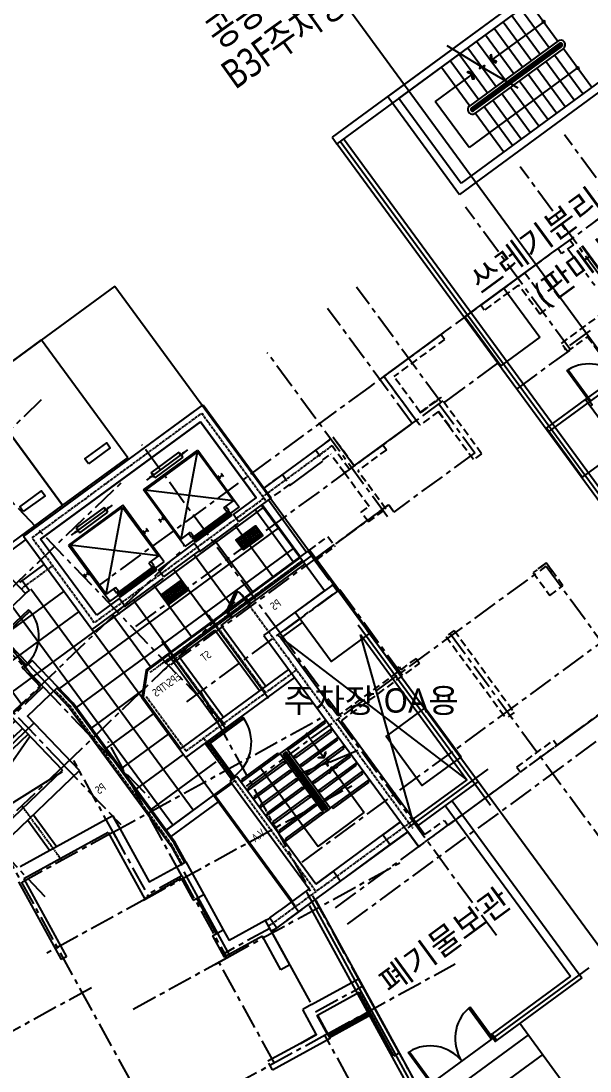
# Model space of a CAD drawing. Header units: millimetres. Extents: x 75184266 to 76346726, y -35077925 to -33679385.
# Drawn here: x 75402959 to 75417020, y -34613027 to -34587089 of the extents above; entities that cross this region are included whole.
import ezdxf
from ezdxf.enums import TextEntityAlignment as Align

# ---------------------------------------------------------------- set-up
doc = ezdxf.new("R2010")
doc.units = ezdxf.units.MM
doc.header["$LTSCALE"] = 50
doc.header["$MEASUREMENT"] = 0
for name, pattern in [('ACAD_ISO10W100', [18.5, 12, -3, 0.5, -3]), ('CENTER', [2, 1.25, -0.25, 0.25, -0.25]), ('HIDDEN2', [0.1875, 0.125, -0.0625]), ('XR-지하3층$0$H', [1.3, 0.8, -0.5])]:
    doc.linetypes.add(name, pattern=pattern)
doc.layers.get('0').update_dxf_attribs({"linetype": 'CONTINUOUS'})
for name, color, linetype in [('a-door', 6, 'CONTINUOUS'), ('CEN', 1, 'CENTER'), ('CON', 2, 'CONTINUOUS'), ('DOOR', 7, 'CONTINUOUS'), ('HD', 7, 'CONTINUOUS'), ('open', 1, 'ACAD_ISO10W100'), ('W1', 3, 'CONTINUOUS'), ('XR-지하3층$0$1712-PL$0$DOOR', 4, 'CONTINUOUS'), ('XR-지하3층$0$a-door', 6, 'CONTINUOUS'), ('XR-지하3층$0$A-주차', 9, 'CONTINUOUS'), ('XR-지하3층$0$AA-XXXX-SYMB', 7, 'CONTINUOUS'), ('XR-지하3층$0$CON', 2, 'CONTINUOUS')]:
    doc.layers.add(name, color=color, linetype=linetype)
doc.layers.add('건축', color=8, linetype='CONTINUOUS', plot=False)
doc.styles.add('ANU-TEXT 0', font='', dxfattribs={"width": 0.8})
doc.styles.add('XR-지하3층$0$맑은고딕', font='')
doc.styles.add('XR-지하3층$0$울릉도m', font='')
doc.styles.get('ANU-TEXT 0').set_extended_font_data('Malgun Gothic')
doc.styles.get('XR-지하3층$0$맑은고딕').set_extended_font_data('Malgun Gothic')
doc.styles.get('XR-지하3층$0$울릉도m').set_extended_font_data('Malgun Gothic')

# ---------------------------------------------------------------- blocks, each defined once
blk = doc.blocks.new('XR-지하3층$0$A$C73B52ADF')
at = {"layer": 'XR-지하3층$0$A-주차', "elevation": 0}
for points in [[(-2038, 2466), (-38, 2466), (-38, -1134), (-2038, -1134)], [(-1166, 2021), (-1166, 1871), (-1832, 1871), (-1832, 2021)]]:
    blk.add_lwpolyline(points, close=True, dxfattribs=at)
blk = doc.blocks.new('XR-지하3층$0$A$C5E3F3FAC')
at = {"layer": 'XR-지하3층$0$a-door'}
for p, q in [((90, 950), (50, 950)), ((50, 950), (50, 0)), ((90, 0), (90, 950)), ((1910, 950), (1950, 950)), ((1910, 0), (1910, 950)), ((1950, 950), (1950, 0)), ((50, 0), (90, 0)), ((1950, 0), (1910, 0))]:
    blk.add_line(p, q, dxfattribs=at)
at = {"layer": 'XR-지하3층$0$a-door', "color": 6}
for points in [[(0, 850), (0, 1050), (50, 1050), (50, 850)], [(2000, 850), (2000, 1050), (1950, 1050), (1950, 850)]]:
    blk.add_lwpolyline(points, close=True, dxfattribs=at)
at = {"layer": 'XR-지하3층$0$a-door', "color": 7}
for centre, start, end in [((-2, 999), 275.2502, 357.2138), ((2002, 999), 182.7862, 264.7498)]:
    blk.add_arc(centre, 1003, start, end, dxfattribs=at)
blk = doc.blocks.new('XR-지하3층$0$점형블럭')
at = {"layer": 'XR-지하3층$0$AA-XXXX-SYMB', "color": 9, "ltscale": 5}
for p, q in [((300, 300), (0, 300)), ((0, 300), (0, 0)), ((300, 300), (300, 0)), ((300, 0), (0, 0))]:
    blk.add_line(p, q, dxfattribs=at)
at = {"layer": 'XR-지하3층$0$AA-XXXX-SYMB', "color": 9, "ltscale": 2}
for centre in [(30, 270), (90, 270), (150, 270), (210, 270), (270, 270), (30, 210), (30, 150), (30, 90), (30, 30), (90, 210), (90, 150), (90, 90), (90, 30), (150, 210), (150, 150), (150, 90), (150, 30), (210, 210), (210, 150), (210, 90), (210, 30), (270, 210), (270, 150), (270, 90), (270, 30)]:
    blk.add_circle(centre, 20, dxfattribs=at)
blk = doc.blocks.new('2P-Dr204')
at = {"color": 0}
for p, q in [((29, 50), (29, 955)), ((65, 50), (65, 956)), ((29, 50), (0, 50)), ((0, 50), (0, -50)), ((29, 14), (29, 50)), ((65, 50), (29, 50)), ((50, 14), (29, 14)), ((50, -50), (50, 14)), ((950, 14), (950, -50)), ((971, 14), (950, 14)), ((971, 14), (950, 14)), ((971, 50), (971, 14)), ((1000, 50), (971, 50)), ((1000, -50), (1000, 50)), ((50, -50), (0, -50)), ((1000, -50), (950, -50))]:
    blk.add_line(p, q, dxfattribs=at)
blk.add_arc((65, 50), 906, 0, 92.2294, dxfattribs=at)
blk = doc.blocks.new('A$C3C7850DE')
at = {"layer": 'CON', "ltscale": 100}
for p, q in [((-9, 7422), (-9, 222)), ((-9, 7422), (191, 7422)), ((191, 7422), (191, 422)), ((1191, 7422), (1191, 7222, 0)), ((1191, 7422), (2991, 7422)), ((2991, 7422), (2991, 222)), ((1191, 7222), (2791, 7222)), ((2791, 7222), (2791, 5922)), ((1191, 5922), (2791, 5922)), ((1191, 5922, 0), (1191, 5722, 0)), ((1191, 5722), (2791, 5722)), ((2791, 5722), (2791, 422)), ((191, 422), (2791, 422)), ((-9, 222), (2991, 222))]:
    blk.add_line(p, q, dxfattribs=at)
at = {"layer": 'HD', "ltscale": 10}
for p, q in [((191, 4422), (1376, 4422)), ((783, 4422), (783, 2802)), ((1376, 4422), (1376, 1722)), ((1476, 4422), (1446, 4422)), ((1446, 1722), (1446, 4422)), ((1476, 4422), (1476, 1722)), ((1506, 4422), (1476, 4422)), ((1506, 4422), (1506, 1722)), ((1506, 4422), (1536, 4422)), ((1536, 1722), (1536, 4422)), ((1606, 4422), (1606, 1722)), ((1606, 4422), (2791, 4422)), ((2198, 4422), (2198, 1097)), ((191, 4152), (1376, 4152)), ((1476, 4152), (1446, 4152)), ((1536, 4152), (1506, 4152)), ((2791, 4152), (1606, 4152)), ((191, 3882), (1376, 3882)), ((1476, 3882), (1446, 3882)), ((1536, 3882), (1506, 3882)), ((2791, 3882), (1606, 3882)), ((191, 3612), (1376, 3612)), ((1476, 3612), (1446, 3612)), ((1536, 3612), (1506, 3612)), ((2791, 3612), (1606, 3612)), ((191, 3342), (1376, 3342)), ((1476, 3342), (1446, 3342)), ((1536, 3342), (1506, 3342)), ((2791, 3342), (1606, 3342)), ((191, 3072), (1376, 3072)), ((1476, 3072), (1446, 3072)), ((1536, 3072), (1506, 3072)), ((2791, 3072), (1606, 3072)), ((191, 2802), (1376, 2802)), ((1476, 2802), (1446, 2802)), ((1536, 2802), (1506, 2802)), ((2791, 2802), (1606, 2802)), ((191, 2532), (1376, 2532)), ((1476, 2532), (1446, 2532)), ((1536, 2532), (1506, 2532)), ((2791, 2532), (1606, 2532)), ((191, 2262), (1376, 2262)), ((783, 2262), (783, 1097)), ((1476, 2262), (1446, 2262)), ((1536, 2262), (1506, 2262)), ((2791, 2262), (1606, 2262)), ((191, 1992), (1376, 1992)), ((1476, 1992), (1446, 1992)), ((1536, 1992), (1506, 1992)), ((2791, 1992), (1606, 1992)), ((191, 1722), (1376, 1722)), ((1476, 1722), (1446, 1722)), ((1506, 1722), (1476, 1722)), ((1536, 1722), (1506, 1722)), ((2791, 1722), (1606, 1722)), ((2198, 1097), (783, 1097))]:
    blk.add_line(p, q, dxfattribs=at)
blk.add_lwpolyline([(-159, 2141), (734, 2513), (779, 2461), (788, 2602), (833, 2551), (1726, 2943)], dxfattribs=at)
for points in [[(663, 2870), (783, 2802), (904, 2871), (886, 2900), (783, 2841), (680, 2900)], [(663, 2193), (783, 2262), (904, 2193), (886, 2163), (783, 2222), (680, 2164)]]:
    blk.add_lwpolyline(points, close=True, dxfattribs=at)
for centre in [(783, 4422), (783, 4422), (2198, 4422), (2198, 4422)]:
    blk.add_circle(centre, 30, dxfattribs=at)
for centre, radius, start, end in [((1491, 4422), 115, 0, 180), ((1491, 4422), 45, 0, 180), ((1491, 1722), 115, 180, 0), ((1491, 1722), 45, 180, 0)]:
    blk.add_arc(centre, radius, start, end, dxfattribs=at)
at = {"layer": 'open', "ltscale": 0.5}
for p, q in [((2191, 7222), (2791, 5922)), ((2191, 5922), (2791, 7222))]:
    blk.add_line(p, q, dxfattribs=at)
at = {"layer": 'W1', "ltscale": 100}
for p, q in [((2091, 7222), (2091, 5922)), ((2191, 7222), (2191, 5922))]:
    blk.add_line(p, q, dxfattribs=at)
at = {"layer": 'DOOR', "extrusion": (-1.015e-13, 9.27e-13, -1), "zscale": -1, "rotation": 180.0000577049292}
for p in [(-191, 7372, 0), (-191, 5872, 0)]:
    blk.add_blockref('2P-Dr204', p, dxfattribs=at)
blk = doc.blocks.new('XR-지하3층$0$1712-PL$0$FSD1000')
at = {"layer": 'XR-지하3층$0$1712-PL$0$DOOR', "color": 9}
for p, q in [((25, -101, 0), (865, -101, 0)), ((40, -146, 0), (850, -146, 0))]:
    blk.add_line(p, q, dxfattribs=at)
at = {"layer": 'XR-지하3층$0$1712-PL$0$DOOR', "elevation": 0}
for points in [[(25, 739), (25, -101), (70, -101), (70, 739)], [(-5, -251), (-5, -101), (25, -101), (25, -146), (40, -146), (40, -251)], [(895, -251), (895, -101), (865, -101), (865, -146), (850, -146), (850, -251)]]:
    blk.add_lwpolyline(points, close=True, dxfattribs=at)
at = {"layer": 'XR-지하3층$0$1712-PL$0$DOOR', "color": 9}
blk.add_arc((25, -101, 0), 840, 360, 86.9291, dxfattribs=at)
blk = doc.blocks.new('*U130')
at = {"layer": 'a-door', "color": 9}
for p, q in [((30, 0), (570, 0)), ((45, -40), (555, -40)), ((45, -210), (555, -210))]:
    blk.add_line(p, q, dxfattribs=at)
at = {"layer": 'a-door'}
for points in [[(498, 270), (518, 235), (50, -35), (30, 0)], [(0, -210), (0, 0), (30, 0), (30, -40), (45, -40), (45, -210), (45, -210), (45, -210)], [(570, 0), (570, -40), (555, -40), (555, -210), (555, -210), (555, -210), (600, -210), (600, 0)]]:
    blk.add_lwpolyline(points, close=True, dxfattribs=at)
blk.add_arc((30, 0), 540, 0, 30, dxfattribs=at)
blk = doc.blocks.new('XR-지하3층$0$기둥 0620')
at = {"layer": 'XR-지하3층$0$CON', "ltscale": 0.5}
blk.add_lwpolyline([(-600, 0), (600, 0), (600, 1500), (-600, 1500)], close=True, dxfattribs=at)

msp = doc.modelspace()

# ---------------------------------------------------------------- hatches: boundary and pattern name
at = {"layer": '건축', "ltscale": 100}
h = msp.add_hatch(dxfattribs=at)
h.set_pattern_fill('NET', color=256, scale=5000, angle=36.25067)
h.set_pattern_definition([(216.265, (75407715.4, -34606216.7), (369.702, -503.93), []), (306.265, (75407715.4, -34606216.7), (503.93, 369.702), [])])
h.paths.add_polyline_path([(75408902.1, -34599045.6), (75404709.6, -34602121.3), (75403708.9, -34600757.2), (75403121.8, -34601188), (75402333.7, -34601942.8), (75402543.4, -34602161.7), (75402326.7, -34602369.2), (75402082.8, -34602114.5), (75397107.1, -34606879.7), (75398764.9, -34608615.1), (75402995.3, -34604563.6), (75402697.7, -34604252.8), (75403445.1, -34603536.9), (75403661.8, -34603329.4), (75404247, -34603940.4), (75406546.3, -34607074.4), (75408150.8, -34605897.3), (75407467.6, -34604966), (75407032.2, -34605285.4), (75405944.2, -34603802.5), (75406048.6, -34603123.5), (75409849.6, -34600334.9)])
at = {"layer": '건축'}
h = msp.add_hatch(dxfattribs=at)
h.set_pattern_fill('ANSI31', color=256, scale=350, angle=-61.23487, style=0)
h.set_pattern_definition([(343.76512965, (68083838.6, 47151368.178), (12.23142775, 42.00541245), [])])
h.paths.add_polyline_path([(75411616.4, -34611635.4), (75411568.2, -34611547.7), (75410538.2, -34612113.1), (75410586.4, -34612200.8)])

# ---------------------------------------------------------------- linework, layer by layer
at = {"layer": 'CEN', "ltscale": 10}
for p, q in [((75416475.4, -34592714.4), (75417136.2, -34593615.1)), ((75411554.8, -34596138.3), (75404888.2, -34601029.2)), ((75411130, -34598124.3), (75405686.7, -34602117.7)), ((75410206, -34600389.7), (75412044.4, -34599041)), ((75410383.4, -34600259.5), (75406443.9, -34603149.7)), ((75410055.2, -34600184.1), (75410779.8, -34601171.8)), ((75410206, -34600389.7), (75410779.8, -34601171.8)), ((75415935.6, -34600558.1), (75419854, -34605899.3)), ((75409360.7, -34602212.8), (75410836.2, -34601130.3)), ((75410779.8, -34601171.8), (75407017.6, -34603931.8)), ((75403508.8, -34603538.2), (75401910.9, -34601870)), ((75409360.7, -34602212.8), (75410872.1, -34604272.9)), ((75403508.8, -34603538.2), (75402808.2, -34604209.2)), ((75404025.6, -34605480.2), (75402759.8, -34604158.6)), ((75410791.4, -34604332.1), (75414709.9, -34609673.2)), ((75404025.6, -34605480.2), (75402180.5, -34607247.5)), ((75405235.8, -34607129.8), (75402996.1, -34608359.3)), ((75405235.8, -34607129.8), (75406116.5, -34608734)), ((75406933.1, -34608205.9), (75406082.8, -34608672.6)), ((75406933.1, -34608205.9), (75408044.7, -34610230.8)), ((75409106.6, -34609505.3), (75407984.6, -34610121.2)), ((75405734.9, -34611498.8), (75408044.7, -34610230.8)), ((75404698.7, -34610972.5), (75398751.5, -34614237.3)), ((75411560, -34614130.4), (75410470.1, -34612144.9))]:
    msp.add_line(p, q, dxfattribs=at)
at = {"layer": 'CEN'}
for p, q in [((75403233.5, -34599855.6), (75407426.2, -34596779.7)), ((75407426.2, -34596779.7), (75409023.3, -34598956.7)), ((75410644.7, -34597581.1), (75408934.6, -34598835.7)), ((75408964.1, -34598876.1), (75404771.4, -34601952)), ((75404771.4, -34601952), (75403233.5, -34599855.6)), ((75403025.1, -34601072.8), (75403741.1, -34600547.6)), ((75402970.2, -34601125.4), (75403025.1, -34601072.8)), ((75408366.2, -34601203.8), (75412638.1, -34607026.7)), ((75407042.9, -34605122.5), (75409772.2, -34603120.2)), ((75404166.5, -34604008.1), (75403793.5, -34603618.6)), ((75406682.4, -34607437.5), (75404166.5, -34604008.1)), ((75407474.3, -34604806.1), (75410251.5, -34608591.6)), ((75408240.3, -34605850.2), (75407736.3, -34606219.9)), ((75407736.3, -34606219.9), (75409747.5, -34608961.3)), ((75412670.3, -34606817), (75409139.6, -34609407.3)), ((75406941.9, -34607910.1), (75406682.4, -34607437.5)), ((75409139.6, -34609407.3), (75409072.9, -34609443.9))]:
    msp.add_line(p, q, dxfattribs=at)
at = {"layer": 'CEN', "ltscale": 0.5}
msp.add_line((75402987.3, -34606483.4), (75403973.1, -34607827.3), dxfattribs=at)
at = {"layer": 'CEN', "ltscale": 10}
for points in [[(75393205, -34589014.4), (75408005.4, -34604466.9)], [(75418944.5, -34593383.5), (75416386.5, -34589896.8)], [(75417873.7, -34594206.2), (75415298, -34590695.3)], [(75416535, -34595213.2), (75413947.5, -34591686.1)], [(75417422.7, -34591833.4), (75411870.4, -34595906.8)], [(75413335.2, -34596506.5), (75411250.4, -34593664.8)], [(75412621.6, -34597030), (75410536.9, -34594188.3)], [(75417020.1, -34594733.3), (75416379, -34595203.6)], [(75412017.3, -34599333.7), (75409045.2, -34595282.6)], [(75415208.7, -34596186.2), (75416535, -34595213.2)], [(75412504.4, -34595441.6), (75411554.8, -34596138.3)], [(75414735.4, -34595541.2), (75413312.4, -34596585.2)], [(75415208.7, -34596186.2), (75414735.4, -34595541.2)], [(75400867.4, -34598930), (75403466.8, -34596440.3)], [(75413383.6, -34596471), (75411130, -34598124.3)], [(75413282.8, -34596544.9), (75414170.1, -34597754.4)], [(75409360.7, -34602212.8), (75405945, -34597557)], [(75414170.1, -34597754.4), (75412174.5, -34599218.4)], [(75414170.1, -34597754.4), (75412174.5, -34599218.4)], [(75401910.9, -34601870), (75405434.7, -34598494.9)], [(75412174.5, -34599218.4), (75412044.4, -34599041), (75410206, -34600389.7)], [(75402651.5, -34604262.4), (75406984.2, -34600112.6)], [(75408529, -34605991.9), (75415935.6, -34600558.1)], [(75410836.2, -34601130.3), (75412394.9, -34603254.9)], [(75404025.6, -34605480.2), (75408250, -34601434.2)], [(75413562.9, -34602218.2), (75417519.8, -34607611.8)], [(75403560.4, -34608724.4), (75397586.8, -34602487.6)], [(75409904.3, -34607866.5), (75417310.9, -34602432.8)], [(75410732.4, -34608995.3), (75418372.7, -34603390.1)], [(75403508.8, -34603538.2), (75406124.1, -34606268.8)], [(75417693.8, -34622394.5), (75407397.1, -34603637.8)], [(75411028.2, -34609398.4), (75418547.6, -34603882)], [(75405235.8, -34607129.8), (75410363.4, -34604315)], [(75406933.1, -34608205.9), (75405113.6, -34604891.4)], [(75403921.9, -34605371.9), (75405423.6, -34606939.8)], [(75405308, -34607261.3), (75404263.3, -34605358.2)], [(75405985, -34608806.2), (75411244.1, -34605919.1)], [(75402001.7, -34606599.7), (75406157.5, -34614170.1)], [(75408044.7, -34610230.8), (75412322, -34607882.7)], [(75406116.5, -34608734), (75403592, -34610119.8)], [(75407764.2, -34610384.8), (75408044.7, -34610230.8)], [(75409220.9, -34612830.6), (75407851.9, -34610336.7)], [(75410535.8, -34612108.8), (75413691.1, -34610376.7)], [(75410237.5, -34611565.3), (75411420.9, -34610915.6)], [(75410535.8, -34612108.8), (75407105.1, -34613992.1)]]:
    msp.add_lwpolyline(points, dxfattribs=at)
at = {"layer": 'CEN', "color": 1, "ltscale": 0.5}
msp.add_lwpolyline([(75409911.7, -34600419.6), (75406145.7, -34603182.4)], dxfattribs=at)
at = {"layer": 'CEN'}
for points in [[(75406476.9, -34602939.4), (75409911.7, -34600419.6)], [(75407600.2, -34601765.7), (75409006.2, -34603682.2)], [(75406552, -34602534.7), (75407958, -34604451.2)], [(75406054.6, -34603775.4), (75407042.9, -34605122.5)]]:
    msp.add_lwpolyline(points, dxfattribs=at)
at = {"layer": '건축', "ltscale": 0.5}
for p, q in [((75437418.8, -34570332.3), (75410644.5, -34589960.6)), ((75437375.8, -34570611.9), (75410762.8, -34590121.9)), ((75410644.5, -34589960.6), (75410762.8, -34590121.9)), ((75423413.4, -34607373.1), (75410764.2, -34590120.9)), ((75423456.4, -34607093.6), (75410925.5, -34590002.6)), ((75405280.8, -34593636), (75390234.1, -34604667.4)), ((75416911.1, -34596441.6), (75420649.2, -34593701.2)), ((75413895.4, -34594456.1), (75413895.7, -34594455.9)), ((75416061.5, -34597312.4), (75416061.5, -34597312.4)), ((75411507.2, -34602128.7), (75414252.9, -34605873.8)), ((75409292.7, -34602255.5), (75413973.4, -34605830.7)), ((75411345.9, -34602246.9), (75413973.4, -34605830.7)), ((75412635.1, -34606811.9), (75411345.9, -34602246.9)), ((75402995.3, -34604563.6), (75398672.3, -34608703.6)), ((75403133.7, -34604708), (75398955.1, -34608709.7)), ((75403165.5, -34604776.7), (75399821.1, -34609614)), ((75399004.6, -34608761.4), (75403981.8, -34605628.9)), ((75413973.4, -34605830.7), (75412638.3, -34606809.5)), ((75414252.9, -34605873.8), (75412756.6, -34606970.8)), ((75413444.2, -34606466.7), (75416537, -34610685.3)), ((75413605.5, -34606348.5), (75416816.5, -34610728.3)), ((75410678.7, -34608092.1), (75411904.3, -34607193)), ((75410856.2, -34608334), (75412081.8, -34607434.8)), ((75410241.5, -34608818.9), (75414937.8, -34617375.3)), ((75410078.9, -34608938.2), (75414762.5, -34617471.6)), ((75416537.1, -34610685.2, 0), (75414599, -34612106.1)), ((75416816.5, -34610728.3), (75414717.3, -34612267.4)), ((75414599, -34612106.1), (75414717.3, -34612267.4))]:
    msp.add_line(p, q, dxfattribs=at)
at = {"layer": '건축', "ltscale": 100}
for p, q in [((75423494, -34607314), (75410844.8, -34590061.8)), ((75415986.4, -34597243.5), (75421676.1, -34593072.3)), ((75411293.3, -34602006.1), (75414557.7, -34606458.7)), ((75403281.2, -34604428.3), (75398763.9, -34608754.4)), ((75414493, -34605573.8), (75412517.3, -34607022.3)), ((75410014.6, -34608613.3), (75414995.5, -34617688.2)), ((75416991.9, -34610475.8), (75412666.6, -34613646.9)), ((75417057.2, -34614272), (75415283.3, -34611852.5)), ((75415505, -34612125.7), (75413046, -34613928.6)), ((75415859.8, -34612609.6), (75413337.2, -34614459.1))]:
    msp.add_line(p, q, dxfattribs=at)
at = {"layer": '건축', "linetype": 'HIDDEN2', "ltscale": 30}
for p, q in [((75416519.7, -34592495.9), (75416229.4, -34592708.8)), ((75416519.7, -34592495.9), (75416608.4, -34592616.8)), ((75416312.7, -34595053.8), (75418570.3, -34593397.6)), ((75414407.3, -34594231.7), (75414318.5, -34594110.7)), ((75413334.9, -34594832.4), (75411923.8, -34595867.5)), ((75413423.6, -34594953.3), (75413334.9, -34594832.4)), ((75416460.6, -34595255.4), (75416960.5, -34594888.6)), ((75413278.8, -34596733.9), (75412811.1, -34597077)), ((75410241.5, -34597690.9), (75410676.9, -34597371.5)), ((75411194.5, -34598077), (75410676.9, -34597371.5)), ((75410241.5, -34597690.9), (75410419, -34597932.8)), ((75411073.5, -34598165.7), (75410644.7, -34597581.1)), ((75411988.7, -34597680.3), (75411283.2, -34598197.9)), ((75410419, -34597932.8), (75410612.5, -34597790.8)), ((75410952.6, -34598254.4), (75410612.5, -34597790.8)), ((75411558.9, -34599080.9), (75410952.6, -34598254.4)), ((75411978.3, -34599145.3), (75411283.2, -34598197.9)), ((75408966.8, -34598626.1), (75409419.1, -34598294.2)), ((75409596.5, -34598536.1), (75409144.2, -34598868)), ((75409419.1, -34598294.2), (75409596.5, -34598536.1)), ((75411365.4, -34599222.8), (75411558.9, -34599080.9)), ((75411542.9, -34599464.7), (75411978.3, -34599145.3)), ((75410091.5, -34600157.4), (75410543, -34599826.2)), ((75410268.9, -34600399.3), (75410720.4, -34600068.1)), ((75415735.9, -34600624), (75415937.4, -34600476.2)), ((75413663.7, -34602144.3), (75415148.4, -34604168)), ((75413462.1, -34602292.1), (75414946.8, -34604315.9)), ((75412720.3, -34602836.3), (75412809.1, -34602957.3)), ((75410878, -34604374), (75412809.1, -34602957.3)), ((75415212.1, -34605522.8), (75416115.2, -34604860.3)), ((75415300.8, -34605643.7), (75416365.2, -34604862.9)), ((75416203.9, -34604981.2), (75416115.2, -34604860.3)), ((75415212.1, -34605522.8), (75415300.8, -34605643.7)), ((75412942.4, -34607187.9), (75413422.2, -34606836)), ((75413422.2, -34606836), (75413510.9, -34606956.9)), ((75412789.3, -34607486.3), (75413510.9, -34606956.9))]:
    msp.add_line(p, q, dxfattribs=at)
at = {"layer": '건축'}
for p, q in [((75405280.8, -34593636), (75430764.3, -34628395)), ((75403023.8, -34599823.4), (75407458.4, -34596570)), ((75407458.4, -34596570), (75409144.2, -34598868)), ((75403443.1, -34599887.8), (75407394, -34596989.4)), ((75407394, -34596989.4), (75403443.1, -34599887.8)), ((75407394, -34596989.4), (75408772.2, -34598868)), ((75405988.3, -34598674.2), (75407326.7, -34597692.3)), ((75407320.3, -34597734.2), (75406030.2, -34598680.7)), ((75407073.8, -34597685.6), (75406057.9, -34598431)), ((75406174.8, -34598252.2), (75406868.2, -34597743.5)), ((75406868.2, -34597743.5), (75406956.9, -34597864.4)), ((75406917.5, -34599890.1), (75407320.3, -34597734.2)), ((75406987.8, -34597779.7), (75406958.2, -34597739.4)), ((75408207.6, -34598943.7), (75407320.3, -34597734.2)), ((75407326.7, -34597692.3), (75408320.5, -34599046.9)), ((75406956.9, -34597864.4), (75406263.5, -34598373.1)), ((75406877.6, -34597798.6), (75406917.9, -34597769)), ((75406907.2, -34597838.9), (75406877.6, -34597798.6)), ((75406947.5, -34597809.3), (75406907.2, -34597838.9)), ((75406917.9, -34597769), (75406947.5, -34597809.3)), ((75406263.5, -34598373.1), (75406174.8, -34598252.2)), ((75407962.8, -34598348.1), (75407903.7, -34598267.4)), ((75406173.4, -34598377.2), (75406143.9, -34598336.9)), ((75406224.5, -34598277.7), (75406184.2, -34598307.3)), ((75406184.2, -34598307.3), (75406213.8, -34598347.6)), ((75406213.8, -34598347.6), (75406254.1, -34598318)), ((75406254.1, -34598318), (75406224.5, -34598277.7)), ((75407882.2, -34598407.2), (75407823.1, -34598326.6)), ((75407933.3, -34598307.8), (75407852.6, -34598366.9)), ((75408621.4, -34598662.4), (75408384.8, -34598339.9)), ((75406982.1, -34600028.8), (75405988.3, -34598674.2)), ((75406030.2, -34598680.7), (75406917.5, -34599890.1)), ((75408207.6, -34598943.7), (75406030.2, -34598680.7)), ((75405472.3, -34599052.8), (75404133.8, -34600034.7)), ((75404203.4, -34599791.5), (75405219.3, -34599046.1)), ((75406466, -34600407.4), (75405472.3, -34599052.8)), ((75407973.7, -34599115.2), (75408207.6, -34598943.7)), ((75408320.5, -34599046.9), (75408320.5, -34599046.9)), ((75408320.5, -34599046.9), (75408350.1, -34599087.2)), ((75409144.2, -34598868), (75408337.9, -34599459.5)), ((75404175.8, -34600041.2), (75405465.8, -34599094.8)), ((75405013.7, -34599104), (75404320.3, -34599612.7)), ((75404409, -34599733.6), (75405102.4, -34599224.9)), ((75405102.4, -34599224.9), (75405013.7, -34599104)), ((75405023.1, -34599159.1), (75405063.4, -34599129.5)), ((75405052.7, -34599199.4), (75405023.1, -34599159.1)), ((75405093, -34599169.8), (75405052.7, -34599199.4)), ((75405063, -34601250.6), (75405465.8, -34599094.8)), ((75405063.4, -34599129.5), (75405093, -34599169.8)), ((75405133.3, -34599140.2), (75405103.8, -34599099.9)), ((75405465.8, -34599094.8), (75406353.1, -34600304.2)), ((75408350.1, -34599087.2), (75407011.6, -34600069.1)), ((75407193.2, -34599860.2), (75408096.3, -34599197.7)), ((75408119.9, -34599230), (75407216.9, -34599892.5)), ((75407242.9, -34599928), (75408146, -34599265.5)), ((75408169.6, -34599297.7), (75407266.6, -34599960.2)), ((75408044.7, -34599212), (75407973.7, -34599115.2)), ((75408022.1, -34599079.7), (75408093.1, -34599176.5)), ((75408093.1, -34599176.5), (75408044.7, -34599212)), ((75408096.3, -34599197.7), (75408119.9, -34599230)), ((75408146, -34599265.5), (75408169.6, -34599297.7)), ((75406422.8, -34599477.9), (75406363.7, -34599397.2)), ((75406393.3, -34599437.6), (75406473.9, -34599378.4)), ((75406503.5, -34599418.7), (75406444.3, -34599338.1)), ((75404709.6, -34602121.3), (75403023.8, -34599823.4)), ((75404319, -34599737.7), (75404289.4, -34599697.4)), ((75404320.3, -34599612.7), (75404409, -34599733.6)), ((75404370, -34599638.2), (75404329.7, -34599667.8)), ((75404329.7, -34599667.8), (75404359.3, -34599708.1)), ((75404359.3, -34599708.1), (75404399.6, -34599678.5)), ((75404399.6, -34599678.5), (75404370, -34599638.2)), ((75406027.8, -34599767.7), (75405968.6, -34599687.1)), ((75406078.8, -34599668.3), (75405998.2, -34599727.4)), ((75406108.4, -34599708.6), (75406049.2, -34599627.9)), ((75406917.5, -34599890.1), (75407151.3, -34599718.6)), ((75407173.9, -34599850.8), (75407103, -34599754.1)), ((75407151.3, -34599718.6), (75407222.3, -34599815.3)), ((75407222.3, -34599815.3), (75407173.9, -34599850.8)), ((75404821.4, -34601766.5), (75403443.1, -34599887.8)), ((75404133.8, -34600034.7), (75405127.6, -34601389.3)), ((75405063, -34601250.6), (75404175.8, -34600041.2)), ((75406353.1, -34600304.2), (75404175.8, -34600041.2)), ((75407240.3, -34599991.9), (75406353.3, -34600642.6)), ((75407011.6, -34600069.1), (75406982.1, -34600028.8)), ((75406982.1, -34600028.8), (75406982.1, -34600028.8)), ((75407216.9, -34599892.5), (75407193.2, -34599860.2)), ((75407370.4, -34600169.3), (75407240.3, -34599991.9)), ((75407266.6, -34599960.2), (75407242.9, -34599928)), ((75406353.1, -34600304.2), (75406119.3, -34600475.7)), ((75407370.4, -34600169.3), (75406483.5, -34600820)), ((75408507.1, -34601319.8), (75409849.6, -34600334.9)), ((75408518.9, -34601335.9), (75409861.4, -34600351)), ((75409849.6, -34600334.9), (75410091.5, -34600157.4)), ((75403242, -34600727.7), (75403531.4, -34600515.4)), ((75405157.2, -34601429.6), (75406495.6, -34600447.7)), ((75406241.8, -34600558.2), (75405338.8, -34601220.7)), ((75405362.4, -34601253), (75406265.5, -34600590.5)), ((75406119.3, -34600475.7), (75406190.3, -34600572.5)), ((75406238.6, -34600537), (75406167.7, -34600440.2)), ((75406190.3, -34600572.5), (75406238.6, -34600537)), ((75406265.5, -34600590.5), (75406241.8, -34600558.2)), ((75406495.6, -34600447.7), (75406466, -34600407.4)), ((75406466, -34600407.4), (75406466, -34600407.4)), ((75408631.3, -34601489.1), (75409973.8, -34600504.2)), ((75404568.4, -34600838.4), (75404509.2, -34600757.7)), ((75404538.8, -34600798.1), (75404619.4, -34600738.9)), ((75404649, -34600779.2), (75404589.8, -34600698.6)), ((75406291.5, -34600626), (75405388.5, -34601288.5)), ((75405412.1, -34601320.7), (75406315.2, -34600658.2)), ((75406315.2, -34600658.2), (75406291.5, -34600626)), ((75406483.5, -34600820), (75406353.3, -34600642.6)), ((75402928.5, -34600957.7), (75402991.2, -34600911.7)), ((75402991.2, -34600911.7), (75403168.7, -34601153.6)), ((75402991.2, -34600911.7, 0.1), (75403168.7, -34601153.6, 0.1)), ((75405296.9, -34601079.1), (75405063, -34601250.6)), ((75405248.5, -34601114.6), (75405319.5, -34601211.3)), ((75405367.9, -34601175.8), (75405296.9, -34601079.1)), ((75403074, -34601233.8), (75402333.7, -34601942.8)), ((75403074, -34601233.8), (75403121.8, -34601188)), ((75403121.8, -34601188), (75403168.7, -34601153.6)), ((75405385.8, -34601352.4), (75404821.4, -34601766.5)), ((75405127.6, -34601389.3), (75405127.6, -34601389.3)), ((75405127.6, -34601389.3), (75405157.2, -34601429.6)), ((75405319.5, -34601211.3), (75405367.9, -34601175.8)), ((75405338.8, -34601220.7), (75405362.4, -34601253)), ((75405515.9, -34601529.8), (75405385.8, -34601352.4)), ((75405388.5, -34601288.5), (75405412.1, -34601320.7)), ((75405515.9, -34601529.8), (75404709.6, -34602121.3)), ((75406048.6, -34603123.5), (75408023.3, -34601674.7)), ((75406591.9, -34602749.6), (75408035.2, -34601690.8)), ((75407905.7, -34602021.5), (75408147.6, -34601844)), ((75406857.5, -34602790.4), (75407752.5, -34602133.9)), ((75408855.7, -34603637.6), (75407752.5, -34602133.9)), ((75409008.9, -34603525.2), (75407905.7, -34602021.5)), ((75408962.1, -34602269.6), (75412789.3, -34607486.3)), ((75403869.3, -34603546), (75403235.1, -34602883.8)), ((75406076.3, -34603140.3), (75406597.8, -34602757.7)), ((75407807.5, -34604406.6), (75406591.9, -34602749.6)), ((75407960.7, -34604294.2), (75406857.5, -34602790.4)), ((75403445.1, -34603536.9), (75403018.4, -34603091.4)), ((75406048.6, -34603123.5), (75405944.2, -34603802.5)), ((75406076.3, -34603140.3), (75405975.8, -34603794.8)), ((75406884.3, -34605083.9), (75409577.3, -34603108.2)), ((75407032.2, -34605285.4), (75409725.2, -34603309.7)), ((75404224, -34603959.7), (75403847.6, -34603566.8)), ((75404247, -34603940.4), (75403869.3, -34603546)), ((75406745.8, -34607397.1), (75404224, -34603959.7)), ((75406771.1, -34607380.9), (75404247, -34603940.4)), ((75405944.2, -34603802.5), (75406884.3, -34605083.9)), ((75405975.8, -34603794.8), (75406908.5, -34605066.1)), ((75409526.6, -34605067.7), (75410494.2, -34604357.9)), ((75409596.5, -34605078.5), (75410483.4, -34604427.8)), ((75410483.4, -34604427.8), (75410453.8, -34604387.5)), ((75410878, -34604374), (75412942.4, -34607187.9)), ((75409680.4, -34605277.4), (75410648, -34604567.6)), ((75409750.3, -34605288.1), (75410637.2, -34604637.4)), ((75410020.5, -34604705.4), (75410452.3, -34605294)), ((75410637.2, -34604637.4), (75410607.6, -34604597.1)), ((75408149.7, -34605811.3), (75407528.6, -34604964.7)), ((75408184.6, -34605760.8), (75407587.2, -34604946.5)), ((75407612.2, -34604909.5), (75407632.9, -34604937.8)), ((75408227.4, -34605748.1), (75407632.9, -34604937.8)), ((75409834.2, -34605487), (75410801.7, -34604777.2)), ((75409904.1, -34605497.8), (75410791, -34604847.1)), ((75409988, -34605696.7), (75410955.5, -34604986.8)), ((75410791, -34604847.1), (75410761.4, -34604806.8)), ((75410944.8, -34605056.7), (75410915.2, -34605016.4)), ((75406884.3, -34605083.9), (75407032.2, -34605285.4)), ((75409365.3, -34605186.1), (75408397.8, -34605895.9)), ((75409295.5, -34605175.3), (75408408.5, -34605826)), ((75409325, -34605215.6), (75409295.5, -34605175.3)), ((75409365.3, -34605186.1), (75410441.9, -34606653.5)), ((75409365.4, -34605186.1), (75409526.6, -34605067.7)), ((75409435.2, -34605196.8), (75409515.9, -34605137.6)), ((75409435.2, -34605196.8), (75410452.7, -34606583.6)), ((75410472.8, -34606568.8), (75409455.4, -34605182)), ((75409495.7, -34605152.4), (75410513.1, -34606539.2)), ((75409515.9, -34605137.6), (75410533.3, -34606524.5)), ((75410603.2, -34606535.2), (75409526.6, -34605067.7)), ((75409566.9, -34605038.2), (75409596.5, -34605078.5)), ((75409720.7, -34605247.8), (75409750.3, -34605288.1)), ((75410057.9, -34605707.4), (75410944.8, -34605056.7)), ((75410141.8, -34605906.3), (75411109.3, -34605196.5)), ((75410211.7, -34605917), (75411098.6, -34605266.4)), ((75410308.8, -34605301), (75410309.3, -34605275.4)), ((75410309.3, -34605275.4), (75410433, -34605267.7)), ((75410477.4, -34605152.1), (75410433, -34605267.7)), ((75410452.3, -34605294), (75410502, -34605159.2)), ((75410502, -34605159.2), (75410477.4, -34605152.1)), ((75410578.7, -34605399.4), (75411284.4, -34605105.4)), ((75411098.6, -34605266.4), (75411069, -34605226)), ((75409519.1, -34605395.7), (75408551.6, -34606105.5)), ((75409449.3, -34605384.9), (75408562.3, -34606035.6)), ((75409478.8, -34605425.3), (75409449.3, -34605384.9)), ((75409579.6, -34605351.3), (75409559.5, -34605366.1)), ((75409619.9, -34605321.7), (75409640.1, -34605307)), ((75409734, -34605728.1), (75410494.4, -34605418.5)), ((75409773.7, -34605531.4), (75409793.9, -34605516.6)), ((75409874.5, -34605457.4), (75409904.1, -34605497.8)), ((75410295.6, -34606115.9), (75411263.1, -34605406.1)), ((75410452.3, -34605294), (75410308.8, -34605301)), ((75410365.5, -34606126.7), (75411252.4, -34605476)), ((75410494.4, -34605418.5), (75410551.1, -34605495.8)), ((75410551.1, -34605495.8), (75410522, -34605322.1)), ((75410522, -34605322.1), (75410578.7, -34605399.4)), ((75410620.3, -34605523.1), (75410570.6, -34605657.9)), ((75410620.3, -34605523.1), (75410763.8, -34605516.1)), ((75410620.3, -34605523.1), (75411443.1, -34606644.6)), ((75410763.8, -34605516.1), (75410763.2, -34605541.7)), ((75411252.4, -34605476), (75411222.8, -34605435.7)), ((75403984.2, -34605596), (75402025.5, -34607472.1)), ((75404408.4, -34605605.2), (75402518, -34607415.9)), ((75408130.1, -34605869.1), (75408291.3, -34605750.7)), ((75410243.4, -34608411.5), (75408291.3, -34605750.7)), ((75410243.4, -34608411.5), (75408291.3, -34605750.7)), ((75409672.9, -34605605.3), (75408705.4, -34606315.1)), ((75409603.1, -34605594.6), (75408716.1, -34606245.3)), ((75408881.6, -34605541), (75410304.2, -34607480.1)), ((75409632.6, -34605634.9), (75409603.1, -34605594.6)), ((75409733.4, -34605561), (75409713.3, -34605575.7)), ((75409887.2, -34605770.6), (75409867.1, -34605785.4)), ((75409927.5, -34605741), (75409947.7, -34605726.2)), ((75410028.3, -34605667.1), (75410057.9, -34605707.4)), ((75410449.4, -34606325.6), (75411416.9, -34605615.7)), ((75410519.3, -34606336.3), (75411406.2, -34605685.6)), ((75410570.6, -34605657.9), (75410595.2, -34605665)), ((75410595.2, -34605665), (75410639.6, -34605549.4)), ((75410763.2, -34605541.7), (75410639.6, -34605549.4)), ((75411406.2, -34605685.6), (75411376.6, -34605645.3)), ((75408150.8, -34605897.3), (75407715.4, -34606216.7)), ((75408168.5, -34605921.5), (75407757.3, -34606223.1)), ((75408130.1, -34605869.1), (75410082.1, -34608529.8)), ((75408408.5, -34605826), (75408438.1, -34605866.3)), ((75408562.3, -34606035.6), (75408591.9, -34606075.9)), ((75409826.7, -34605815), (75408859.2, -34606524.8)), ((75409756.8, -34605804.2), (75408869.9, -34606454.9)), ((75409980.5, -34606024.6), (75409013, -34606734.4)), ((75409910.6, -34606013.9), (75409023.7, -34606664.5)), ((75409786.4, -34605844.5), (75409756.8, -34605804.2)), ((75409940.2, -34606054.2), (75409910.6, -34606013.9)), ((75410041, -34605980.2), (75410020.8, -34605995)), ((75410081.3, -34605950.7), (75410101.5, -34605935.9)), ((75410182.1, -34605876.7), (75410211.7, -34605917)), ((75410603.2, -34606535.2), (75411570.7, -34605825.4)), ((75410673.1, -34606545.9), (75411560, -34605895.3)), ((75411560, -34605895.3), (75411530.4, -34605854.9)), ((75407715.4, -34606216.7), (75409646.7, -34608849.2)), ((75407757.3, -34606223.1), (75409670.9, -34608831.5)), ((75408716.1, -34606245.3), (75408745.7, -34606285.6)), ((75410134.3, -34606234.2), (75409166.8, -34606944.1)), ((75410064.4, -34606223.5), (75409177.5, -34606874.2)), ((75410094, -34606263.8), (75410064.4, -34606223.5)), ((75410194.8, -34606189.9), (75410174.6, -34606204.6)), ((75410235.1, -34606160.3), (75410255.3, -34606145.5)), ((75410335.9, -34606086.3), (75410365.5, -34606126.7)), ((75410489.7, -34606296), (75410519.3, -34606336.3)), ((75408869.9, -34606454.9), (75408899.5, -34606495.2)), ((75410288.1, -34606443.9), (75409320.6, -34607153.7)), ((75410218.2, -34606433.1), (75409331.3, -34607083.8)), ((75410247.8, -34606473.4), (75410218.2, -34606433.1)), ((75410348.6, -34606399.5), (75410328.4, -34606414.3)), ((75410388.9, -34606369.9), (75410409.1, -34606355.1)), ((75410603.2, -34606535.2), (75410441.9, -34606653.5)), ((75410533.3, -34606524.5), (75410452.7, -34606583.6)), ((75410562.9, -34606564.8), (75410482.2, -34606623.9)), ((75410643.5, -34606505.6), (75410673.1, -34606545.9)), ((75409023.7, -34606664.5), (75409053.3, -34606704.8)), ((75410441.9, -34606653.5), (75409474.4, -34607363.3)), ((75410372, -34606642.8), (75409485.1, -34607293.4)), ((75410304.2, -34607480.1), (75411443.1, -34606644.6)), ((75410401.6, -34606683.1), (75410372, -34606642.8)), ((75409177.5, -34606874.2), (75409207.1, -34606914.5)), ((75409331.3, -34607083.8), (75409360.9, -34607124.1)), ((75412339.7, -34606873.5), (75411904.3, -34607193)), ((75411904.3, -34607193), (75412339.7, -34606873.5)), ((75405112.9, -34607134.5), (75403026.6, -34608279.8)), ((75409485.1, -34607293.4), (75409514.7, -34607333.7)), ((75411904.3, -34607193), (75412081.8, -34607434.8)), ((75412081.8, -34607434.8), (75412517.2, -34607115.4)), ((75407007.6, -34607874), (75406745.8, -34607397.1)), ((75407033.9, -34607859.6), (75406771.1, -34607380.9)), ((75407033.9, -34607859.6), (75407475.1, -34608663.4)), ((75410678.7, -34608092.1), (75410243.4, -34608411.5)), ((75410243.4, -34608411.5), (75410678.7, -34608092.1)), ((75410678.7, -34608092.1), (75410856.2, -34608334)), ((75402895.2, -34608352), (75403951.4, -34610276.2)), ((75403026.6, -34608279.8), (75404082.9, -34610204)), ((75406915.3, -34608267), (75407212.2, -34608807.7)), ((75409533.9, -34609304.1), (75410856.2, -34608334)), ((75410082.1, -34608529.8), (75409356.4, -34609062.2)), ((75409646.7, -34608849.2), (75409824.2, -34609091.1)), ((75409646.7, -34608849.2, -0.1), (75409824.2, -34609091.1, -0.1)), ((75409000.7, -34609312.4), (75408102.2, -34609805.7)), ((75409058.8, -34609280.5), (75409000.7, -34609312.4)), ((75409106.5, -34609245.5), (75409058.8, -34609280.5)), ((75409106.5, -34609245.5), (75409283.9, -34609487.4)), ((75409106.5, -34609245.5, 0.1), (75409283.9, -34609487.4, 0.1)), ((75407693.4, -34609684.3), (75407983.6, -34610213)), ((75407956.4, -34609540), (75408102.2, -34609805.7)), ((75409145.1, -34609575.4), (75409220.4, -34609534.1)), ((75409220.4, -34609534.1), (75409283.9, -34609487.4)), ((75408926, -34609695.7), (75407983.6, -34610213)), ((75409380.7, -34610524.1), (75408926, -34609695.7)), ((75404082.9, -34610204), (75403951.4, -34610276.2)), ((75409599.9, -34610403.8), (75409380.7, -34610524.1)), ((75412306.1, -34612580), (75411300.3, -34610747.9)), ((75410256.5, -34612119.5), (75409919.7, -34611505.9)), ((75410138.8, -34611385.6), (75410138.8, -34611385.6)), ((75410138.8, -34611385.6), (75410138.8, -34611385.6)), ((75412174.6, -34612652.2), (75412306.1, -34612580)), ((75412174.6, -34612652.2), (75412306.1, -34612580))]:
    msp.add_line(p, q, dxfattribs=at)
at = {"layer": '건축', "ltscale": 10}
for p, q in [((75408450.7, -34604294.3), (75407612.2, -34604909.5)), ((75407632.9, -34604937.8), (75408470.9, -34604322.9)), ((75407594.4, -34604885.3), (75407513.8, -34604944.5)), ((75407513.8, -34604944.5), (75407528.6, -34604964.7)), ((75407528.6, -34604964.7), (75407564.6, -34604963)), ((75407564.6, -34604963), (75407587.2, -34604946.5)), ((75407578.3, -34604934.4), (75407612.2, -34604909.5)), ((75407587.2, -34604946.5), (75407578.3, -34604934.4)), ((75407612.2, -34604909.5), (75407594.4, -34604885.3)), ((75408149.7, -34605811.3), (75408162, -34605777.4)), ((75408162, -34605777.4), (75408184.6, -34605760.8)), ((75408245.1, -34605772.3), (75408164.5, -34605831.4)), ((75408184.6, -34605760.8), (75408193.5, -34605772.9)), ((75408193.5, -34605772.9), (75408227.4, -34605748.1)), ((75408227.4, -34605748.1), (75408245.1, -34605772.3)), ((75408164.5, -34605831.4), (75408149.7, -34605811.3))]:
    msp.add_line(p, q, dxfattribs=at)
at = {"layer": '건축', "ltscale": 0.5, "extrusion": (0, 0, -1)}
for p, q in [((75407299.8, -34608759.6), (75407781, -34609636.2)), ((75407475.1, -34608663.4), (75407956.4, -34609540)), ((75409106.5, -34609245.5, 0.1), (75409356.4, -34609062.2))]:
    msp.add_line(p, q, dxfattribs=at)
at = {"layer": '건축'}
for points in [[(75405276.9, -34489566.3), (75448341.7, -34548305.9), (75437440.5, -34556298), (75442666.2, -34563425.7), (75410966.7, -34586666.1), (75425132.9, -34605988.5), (75479241.4, -34566318.9), (75534889.6, -34642222)], [(75408337.9, -34599459.5), (75408207.8, -34599282.1), (75408772.2, -34598868), (75407394, -34596989.4)], [(75408902.1, -34599045.6), (75409848.6, -34600335.6)], [(75408918.3, -34599033.7), (75409864.7, -34600323.8)], [(75409071.5, -34598921.3), (75410017.9, -34600211.4)], [(75402212.8, -34600334.7), (75403074, -34601233.8)], [(75410461.8, -34601169.4), (75409849.6, -34600334.9)], [(75410881.1, -34601233.8), (75410091.5, -34600157.4)], [(75408518.9, -34601335.9), (75408507.1, -34601319.8)], [(75408631.3, -34601489.1), (75408518.9, -34601335.9)], [(75408962.1, -34602269.6), (75410461.8, -34601169.4)], [(75408035.2, -34601690.8), (75408023.3, -34601674.7)], [(75408147.6, -34601844), (75408035.2, -34601690.8)], [(75409381.5, -34602334.1), (75409913.5, -34601943.7)], [(75410789.3, -34604253), (75409381.5, -34602334.1)], [(75403018.4, -34603091.4), (75403235.1, -34602883.8)], [(75403984.2, -34605596), (75402697.7, -34604252.8), (75403445.1, -34603536.9)], [(75404408.4, -34605605.2), (75403121.8, -34604261.9), (75403869.3, -34603546)], [(75405231.6, -34606727.2), (75402936.9, -34607986.9)], [(75405231.6, -34606727.2), (75406126.6, -34608357.7), (75407033.9, -34607859.6)], [(75405112.9, -34607134.5), (75406008, -34608765), (75406915.3, -34608267)], [(75407212.2, -34608807.7), (75407475.1, -34608663.4)], [(75409599.9, -34610403.8), (75409000.7, -34609312.4)], [(75407693.4, -34609684.3), (75407956.4, -34609540)], [(75410138.8, -34611385.6), (75411300.3, -34610747.9)], [(75410283.2, -34611648.5), (75411313.2, -34611083.1)], [(75412174.6, -34612652.2), (75411313.2, -34611083.1)], [(75410138.8, -34611385.6), (75410138.8, -34611385.6), (75409919.7, -34611505.9)], [(75410538.2, -34612113.1), (75410529.5, -34612118), (75410274.4, -34611653.4), (75410283.2, -34611648.5)], [(75410538.2, -34612113.1), (75411568.2, -34611547.7)], [(75410586.4, -34612200.8), (75411616.4, -34611635.4)], [(75409175.9, -34612997.9), (75410596, -34612218.3), (75410538.2, -34612113.1)], [(75409862.1, -34612336), (75409866.9, -34612344.8), (75410261.3, -34612128.3), (75410256.5, -34612119.5)], [(75409055.6, -34612778.8), (75409862.1, -34612336)]]:
    msp.add_lwpolyline(points, dxfattribs=at)
at = {"layer": '건축', "linetype": 'XR-지하3층$0$H', "ltscale": 50}
for points in [[(75402928.5, -34600957.7), (75403531.4, -34600515.4), (75403023.8, -34599823.4), (75407458.4, -34596570), (75408966.8, -34598626.1), (75408966.8, -34598626.1), (75410676.9, -34597371.5), (75411194.5, -34598077), (75412722.4, -34596956), (75411923.8, -34595867.5), (75419599.7, -34590236.2)], [(75417752, -34603845.5), (75412789.3, -34607486.3), (75412517.2, -34607115.4), (75409220.4, -34609534.1), (75409145.1, -34609575.4), (75410139.1, -34611385.4), (75411300.3, -34610747.9), (75415082.7, -34617638)]]:
    msp.add_lwpolyline(points, dxfattribs=at)
at = {"layer": '건축', "linetype": 'HIDDEN2', "ltscale": 30}
for points in [[(75416229.4, -34592708.8), (75416318.2, -34592829.7)], [(75416608.4, -34592616.8), (75416318.2, -34592829.7)], [(75416022.2, -34594150.7), (75415407, -34593312.2), (75414318.5, -34594110.7)], [(75415253.9, -34593610.6), (75414407.3, -34594231.7)], [(75415780.3, -34594328.2), (75415253.9, -34593610.6)], [(75415780.3, -34594328.2), (75416022.2, -34594150.7)], [(75417226.6, -34595251.5), (75417234.7, -34595245.6), (75416968.5, -34594882.7), (75416960.5, -34594888.6)], [(75413423.6, -34594953.3), (75412173.8, -34595870.2)], [(75416460.6, -34595255.4), (75416312.7, -34595053.8)], [(75412811.1, -34597077), (75411923.8, -34595867.5)], [(75412824.5, -34596757.1), (75412173.8, -34595870.2)], [(75412824.5, -34596757.1), (75412830.4, -34596765.2), (75413241.6, -34596463.5), (75413235.7, -34596455.4)], [(75413324.4, -34596390.3), (75413235.7, -34596455.4)], [(75414341.8, -34597777.2), (75413324.4, -34596390.3)], [(75413536.9, -34597102.6), (75413545, -34597096.7), (75413278.8, -34596733.9), (75413270.7, -34596739.8)], [(75414140.3, -34597925), (75413536.9, -34597102.6)], [(75411900, -34597559.4), (75410952.6, -34598254.4)], [(75411900, -34597559.4), (75411988.7, -34597680.3)], [(75414341.8, -34597777.2), (75414140.3, -34597925)], [(75412174.5, -34599218.4), (75412044.4, -34599041)], [(75411542.9, -34599464.7), (75411365.4, -34599222.8)], [(75410543, -34599826.2), (75410720.4, -34600068.1)], [(75416097.1, -34600693.9), (75415937.4, -34600476.2)], [(75413663.7, -34602144.3), (75413462.1, -34602292.1)], [(75412720.3, -34602836.3), (75410789.3, -34604253)], [(75412732.2, -34602852.5), (75412809.1, -34602957.3)], [(75412229.6, -34603097.2), (75412302.1, -34603043.9)], [(75412276.9, -34603161.7), (75412229.6, -34603097.2)], [(75412302.1, -34603043.9), (75412349.4, -34603108.4)], [(75415148.4, -34604168), (75414946.8, -34604315.9)], [(75409175.9, -34612997.9), (75409055.6, -34612778.8)]]:
    msp.add_lwpolyline(points, dxfattribs=at)
for points in [[(75417226.6, -34595251.5), (75417234.7, -34595245.6), (75416968.5, -34594882.7), (75416960.5, -34594888.6)], [(75412830.4, -34596765.2), (75412824.5, -34596757.1), (75413235.7, -34596455.4), (75413241.6, -34596463.5)], [(75413270.7, -34596739.8), (75413278.8, -34596733.9), (75413545, -34597096.7), (75413536.9, -34597102.6)], [(75415614.9, -34600712.8), (75416029, -34601277.2), (75416351.5, -34601040.6), (75415937.4, -34600476.2)]]:
    msp.add_lwpolyline(points, close=True, dxfattribs=at)
at = {"layer": '건축', "ltscale": 100}
for points in [[(75409594.1, -34598569), (75410416.5, -34597965.6)], [(75407368, -34600202.2), (75408335.5, -34599492.3)], [(75408271.1, -34599911.7), (75408754.8, -34599556.8)], [(75401699.1, -34600919.4), (75403065.8, -34599916.8)], [(75410158.4, -34600282), (75406512, -34602957.2)], [(75405513.5, -34601562.7), (75406481, -34600852.8)], [(75406416.6, -34601272.2), (75406900.4, -34600917.3)], [(75406416.6, -34601272.2), (75406900.4, -34600917.3)], [(75407483.9, -34601643.4), (75409077.7, -34603815.8)], [(75406435.8, -34602412.4), (75408029.5, -34604584.8)], [(75404160, -34604052.4), (75403149, -34602996.8)], [(75404160, -34604052.4), (75406671.5, -34607475.7)], [(75406671.5, -34607475.7), (75406930.7, -34607947.8)], [(75406980.2, -34608110.7), (75408112.7, -34610173.7)]]:
    msp.add_lwpolyline(points, dxfattribs=at)
at = {"layer": '건축'}
for points in [[(75408448.5, -34600153.6), (75408271.1, -34599911.7), (75408754.8, -34599556.8), (75408932.3, -34599798.6)], [(75408448.5, -34600153.6), (75408271.1, -34599911.7), (75408754.8, -34599556.8), (75408932.3, -34599798.6)], [(75406594.1, -34601514.1), (75406416.6, -34601272.2), (75406900.4, -34600917.3), (75407077.8, -34601159.1)], [(75406594.1, -34601514.1), (75406416.6, -34601272.2), (75406900.4, -34600917.3), (75407077.8, -34601159.1)], [(75410274.4, -34611653.4), (75410283.2, -34611648.5), (75410538.2, -34612113.1), (75410529.5, -34612118)], [(75409866.9, -34612344.8), (75409862.1, -34612336), (75410256.5, -34612119.5), (75410261.3, -34612128.3)]]:
    msp.add_lwpolyline(points, close=True, dxfattribs=at)
at = {"layer": '건축', "ltscale": 0.5}
for points in [[(75407715.4, -34606216.7), (75406546.3, -34607074.4)], [(75407833.7, -34606378), (75406664.6, -34607235.7)], [(75405374.2, -34606987.1), (75405231.6, -34606727.2)]]:
    msp.add_lwpolyline(points, dxfattribs=at)
at = {"layer": '건축', "ltscale": 3}
for points in [[(75403126.1, -34606833.3), (75403675.1, -34607581.6)], [(75403264.5, -34606700.8), (75403843.1, -34607489.4)]]:
    msp.add_lwpolyline(points, dxfattribs=at)
at = {"layer": '건축', "ltscale": 10}
msp.add_arc((75407612.2, -34604909.5), 1040, 306.26513, 36.26513, dxfattribs=at)
at = {"layer": '건축'}
for centre, start, end in [((75410020.5, -34604705.4), 36.26513, 216.26513), ((75410020.5, -34604705.4), 216.26513, 36.26513), ((75408881.6, -34605541), 36.26513, 216.26513), ((75408881.6, -34605541), 216.26513, 36.26513)]:
    msp.add_arc(centre, 15, start, end, dxfattribs=at)

# ---------------------------------------------------------------- block references
at = {"layer": '건축', "ltscale": 0.5, "rotation": 306.2468838075398}
msp.add_blockref('A$C3C7850DE', (75411846.4, -34589090.9), dxfattribs=at)
at = {"layer": '건축', "extrusion": (0, 0, -1), "zscale": -1, "rotation": 323.7506101890694}
for p in [(-75415297.2, -34595251), (-75417314.1, -34598006), (-75411106.8, -34602556.5), (-75413352.1, -34605617.3)]:
    msp.add_blockref('XR-지하3층$0$기둥 0620', p, dxfattribs=at)
at = {"layer": '건축'}
for name, p, rotation in [('XR-지하3층$0$A$C5E3F3FAC', (75418022.3, -34594572.9), 216.2469337706572), ('XR-지하3층$0$A$C73B52ADF', (75402493.6, -34597086, 0), 216.2476153900782), ('XR-지하3층$0$A$C73B52ADF', (75400880.7, -34598268.5, 0), 216.2476153900782), ('*U130', (75408023.3, -34601674.7), 36.26512968708666), ('XR-지하3층$0$A$C5E3F3FAC', (75414096.4, -34611420.6), 216.2469333634045)]:
    msp.add_blockref(name, p, dxfattribs=dict(at, rotation=rotation))
at = {"layer": '건축', "ltscale": 2, "xscale": -1, "rotation": 126.2651231999259}
for p in [(75408754.8, -34599556.8), (75408754.8, -34599556.8), (75408513, -34599734.2), (75408513, -34599734.2), (75406658.5, -34601094.7), (75406658.5, -34601094.7), (75406900.4, -34600917.3), (75406900.4, -34600917.3)]:
    msp.add_blockref('XR-지하3층$0$점형블럭', p, dxfattribs=at)
at = {"layer": '건축', "xscale": 1.111164041924104, "yscale": 1.111164041924104, "zscale": 1.111164041924104, "rotation": 313.7651333859139}
msp.add_blockref('XR-지하3층$0$1712-PL$0$FSD1000', (75402532.2, -34602180, 0), dxfattribs=at)

# ---------------------------------------------------------------- texts
at = {"layer": '건축', "style": 'XR-지하3층$0$울릉도m', "width": 0.8}
for s, p in [('공동주택', (75407864, -34587799.2)), ('B3F주차장', (75408252.2, -34588798.1))]:
    msp.add_text(s, height=720, rotation=35.63823, dxfattribs=at).set_placement(p)
at = {"layer": '건축', "style": 'XR-지하3층$0$맑은고딕'}
for s, p in [('쓰레기분리수거소', (75416594.6, -34591847.2)), ('(판매시설)', (75417137.5, -34592877.6)), ('폐기물보관', (75413427.2, -34609800.1))]:
    msp.add_text(s, height=600, rotation=36.24693, dxfattribs=at).set_placement(p, align=Align.MIDDLE_CENTER)
at = {"layer": '건축', "style": 'ANU-TEXT 0', "text_generation_flag": 4, "width": 0.8}
for s, p in [('PS', (75409253.8, -34601505.7)), ('ST', (75407526.3, -34602773.1)), ('EPS/TPS', (75406560.4, -34603481.7)), ('PS', (75404924.4, -34606049.2))]:
    msp.add_text(s, height=200, rotation=216.26513, dxfattribs=at).set_placement(p, align=Align.MIDDLE)
at = {"layer": '건축', "ltscale": 0.5, "style": 'XR-지하3층$0$맑은고딕'}
msp.add_text('주차장 OA용', height=600, rotation=360, dxfattribs=at).set_placement((75411615.7, -34603873.8, 0), align=Align.MIDDLE_CENTER)
at = {"layer": '건축', "style": 'ANU-TEXT 0', "width": 0.8}
msp.add_text('A.V', height=200, rotation=36.26513, dxfattribs=at).set_placement((75408821.4, -34607206), align=Align.MIDDLE)

doc.saveas('drawing.dxf')
